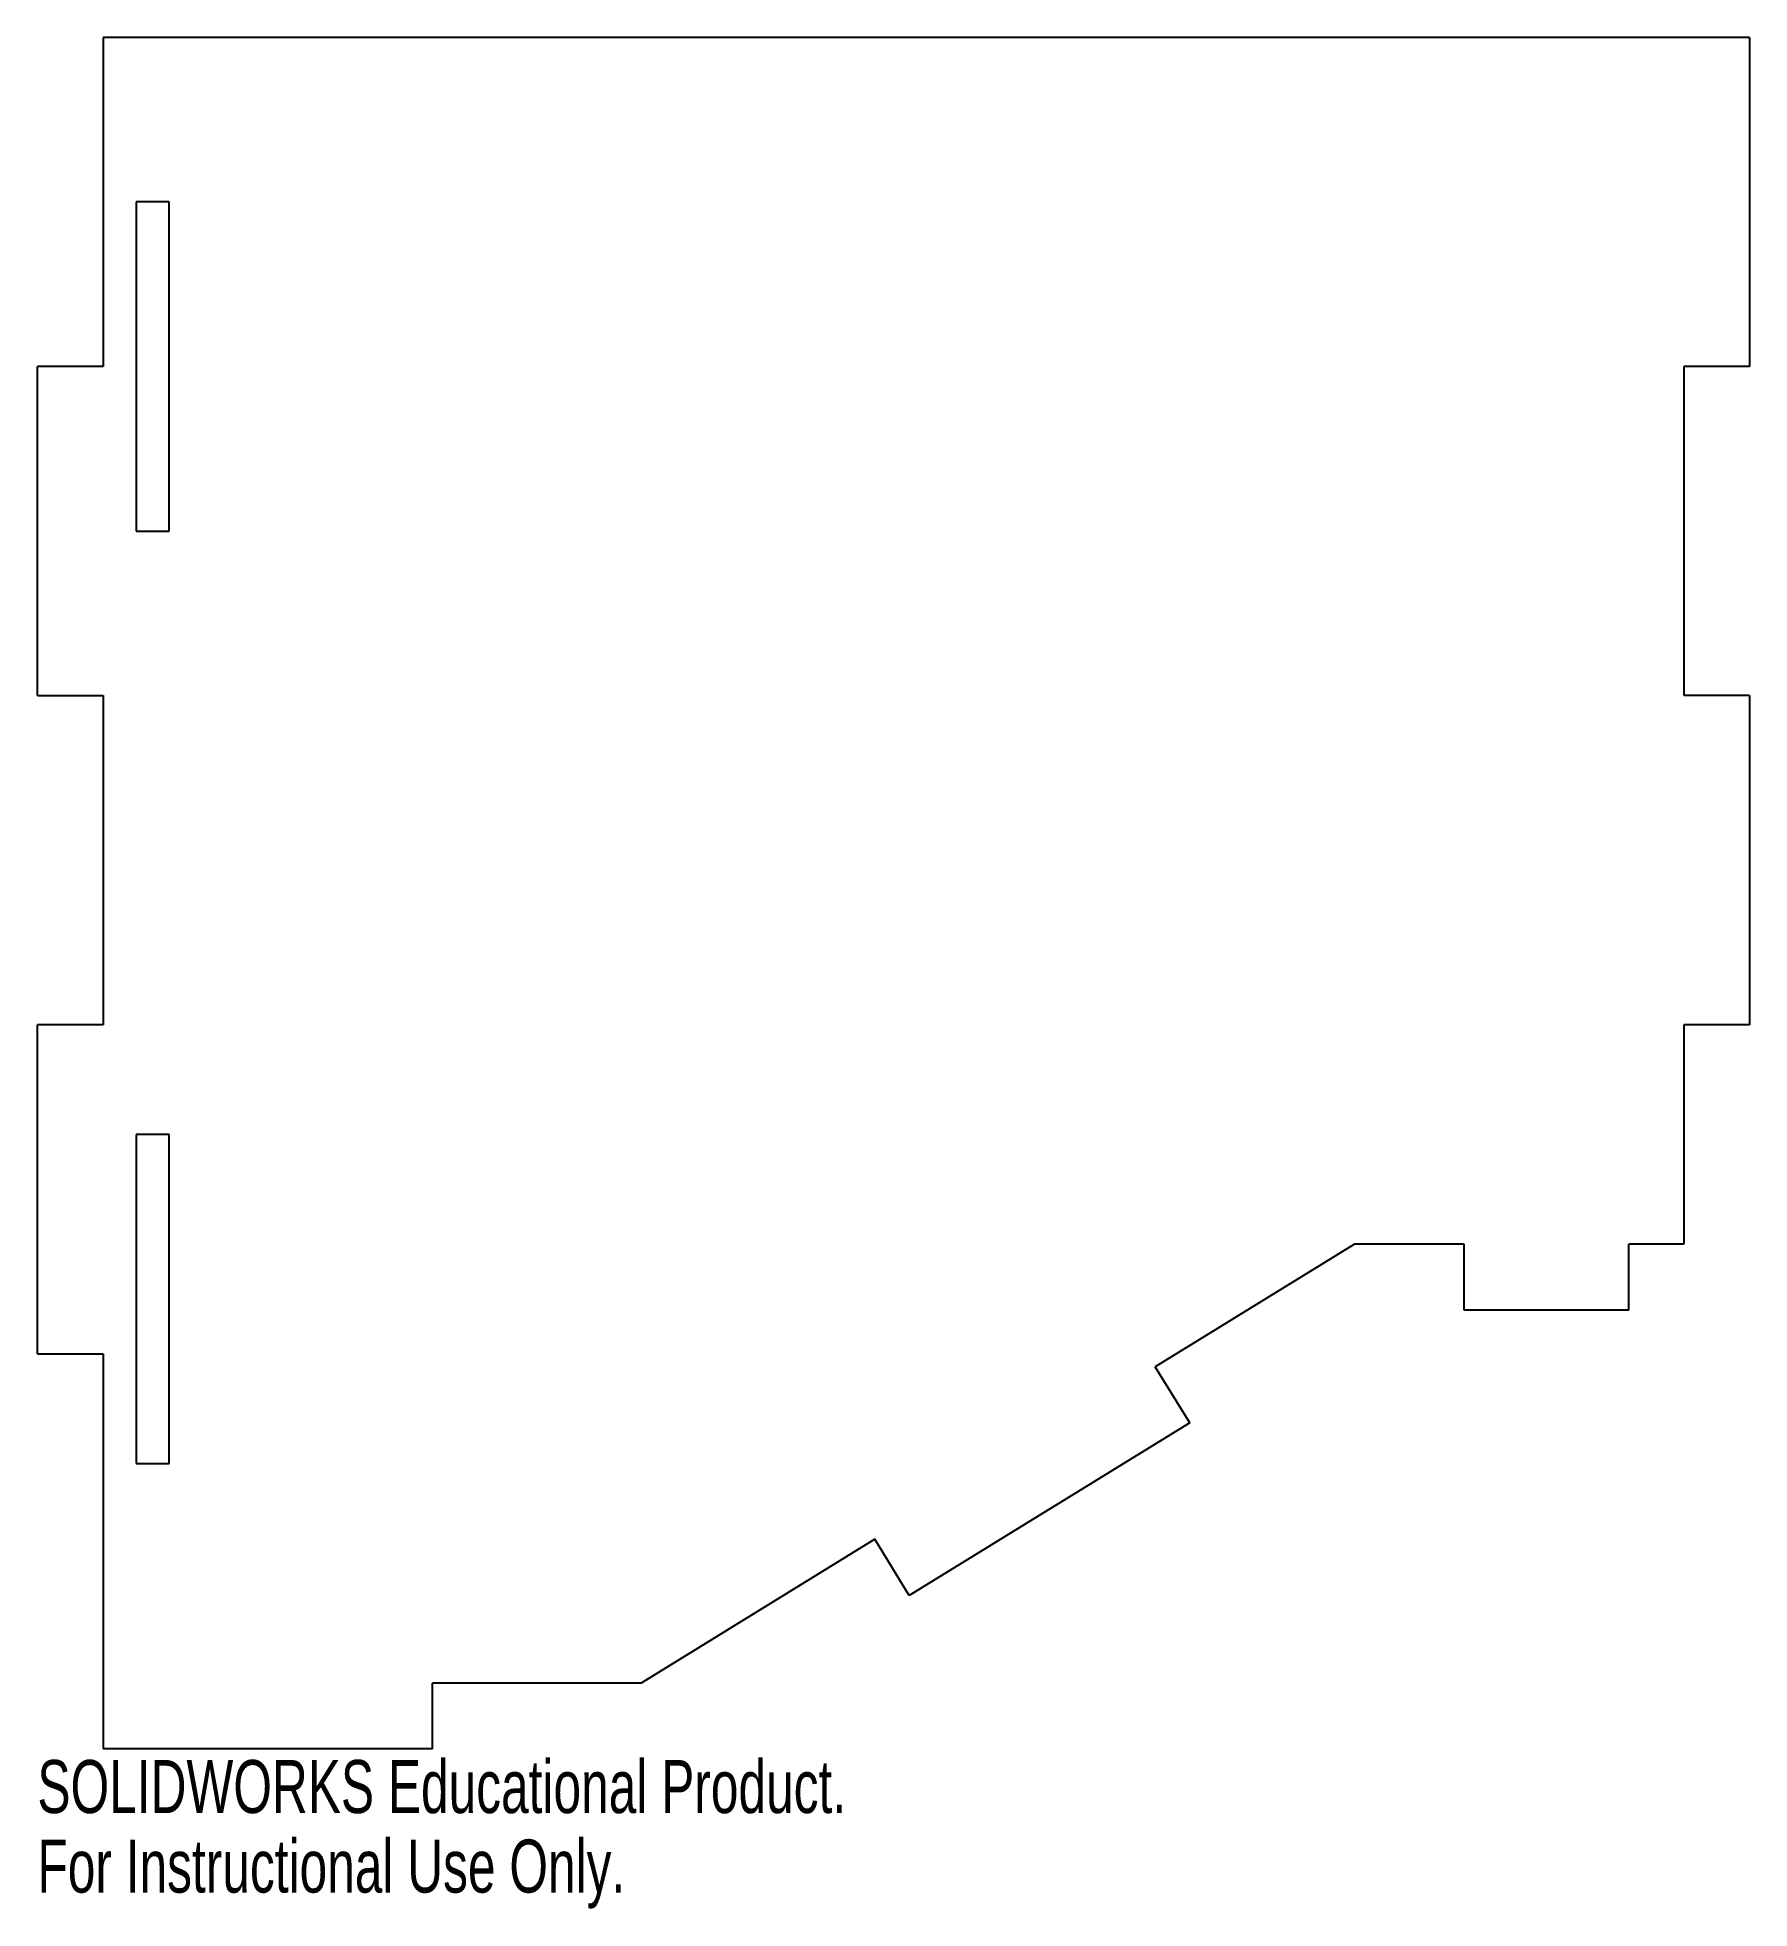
# Model space of a CAD drawing. Header units: millimetres. Extents: x -75 to 81, y -21 to 150.
import ezdxf

# ---------------------------------------------------------------- set-up
doc = ezdxf.new("R2010")
doc.units = ezdxf.units.MM
doc.styles.add('SLDTEXTSTYLE0', font='TXT', dxfattribs={"width": 0.7})

msp = doc.modelspace()

# ---------------------------------------------------------------- linework, layer by layer
at = {"color": 7, "linetype": 'Continuous', "lineweight": 25}
for p, q in [((-69, 150), (-69, 120)), ((81, 150), (-69, 150)), ((81, 150), (81, 120)), ((-63, 135), (-66, 135)), ((-66, 135), (-66, 105)), ((-63, 105), (-63, 135)), ((-75, 90), (-75, 120)), ((-69, 120), (-75, 120)), ((81, 120), (75, 120)), ((75, 120), (75, 90)), ((-66, 105), (-63, 105)), ((-75, 90), (-69, 90)), ((-69, 90), (-69, 60)), ((81, 90), (75, 90)), ((81, 90), (81, 60)), ((-75, 30), (-75, 60)), ((-69, 60), (-75, 60)), ((81, 60), (75, 60)), ((75, 60), (75, 40)), ((-63, 50), (-66, 50)), ((-66, 50), (-66, 20)), ((-63, 20), (-63, 50)), ((45, 40), (26.84, 28.83)), ((55, 40), (45, 40)), ((55, 34), (55, 40)), ((70, 34), (70, 40)), ((75, 40), (70, 40)), ((70, 34), (55, 34)), ((-75, 30), (-69, 30)), ((-69, 30), (-69, -6)), ((29.99, 23.72), (26.84, 28.83)), ((29.99, 23.72), (4.44, 7.99)), ((-66, 20), (-63, 20)), ((1.29, 13.1), (-20, 0)), ((4.44, 7.99), (1.29, 13.1)), ((-20, 0), (-39, 0)), ((-39, -6), (-39, 0)), ((-39, -6), (-69, -6))]:
    msp.add_line(p, q, dxfattribs=at)

# ---------------------------------------------------------------- texts
at = {"color": 7, "linetype": 'Continuous', "char_height": 4.8336, "attachment_point": 1, "style": 'SLDTEXTSTYLE0'}
for s, insert in [('SOLIDWORKS Educational Product.', (-75, -7.02)), ('For Instructional Use Only.', (-75, -14.27))]:
    msp.add_mtext(s, dxfattribs=dict(at, insert=insert))

doc.saveas('drawing.dxf')
